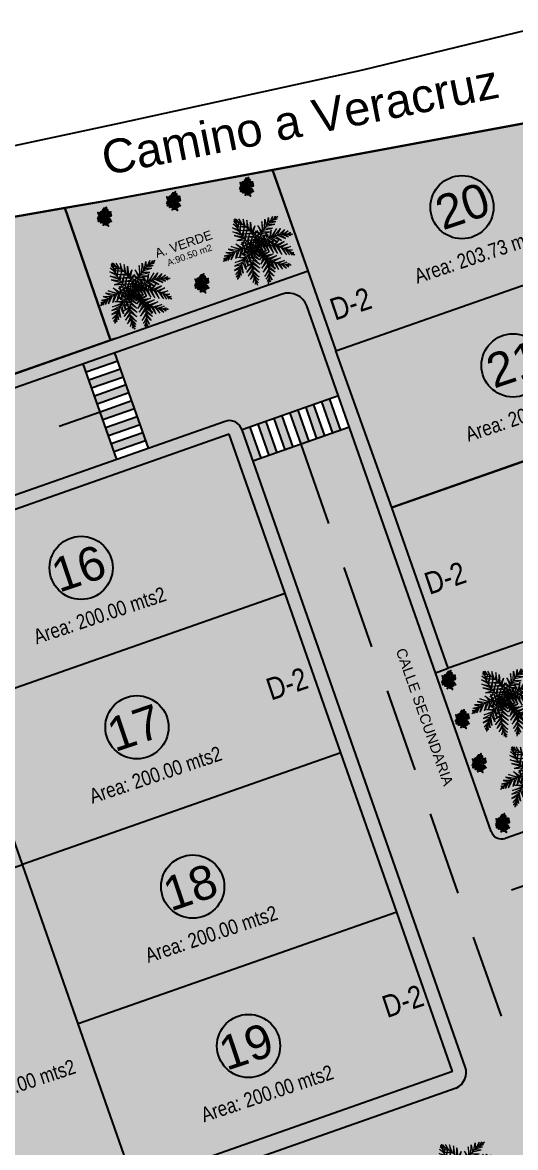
# Model space of a CAD drawing. Header units: millimetres. Extents: x 605064 to 1210630, y 1310999 to 2622410.
# Drawn here: x 605243.6 to 605272.8, y 1311131 to 1311197.6 of the extents above; entities that cross this region are included whole.
import ezdxf

# ---------------------------------------------------------------- set-up
doc = ezdxf.new("R2010")
doc.units = ezdxf.units.MM
for name, color, linetype in [('acera', 8, 'Continuous'), ('CERCO', 6, 'Continuous'), ('FLORES', 7, 'Continuous'), ('MUEBLES', 1, 'Continuous'), ('PALME-1', 82, 'Continuous'), ('ROTULOS LOTES', 1, 'Continuous'), ('texto', 7, 'Continuous')]:
    doc.layers.add(name, color=color, linetype=linetype)
doc.styles.add('PUNTOS PI', font='arial.ttf', dxfattribs={"height": 2.75})
doc.styles.add('ROTULOS', font='arial.ttf', dxfattribs={"height": 3})
doc.styles.get("Standard").update_dxf_attribs({"font": 'arial.ttf'})
doc.styles.add('TSN - Arial Narrow', font='ARIALN.TTF')

# ---------------------------------------------------------------- blocks, each defined once
blk = doc.blocks.new('A$C48C97B70')
at = {"layer": 'PALME-1', "lineweight": 5}
for p, q in [((2.07, 6.54), (2.17, 6.53)), ((2.22, 6.5), (2.07, 6.54)), ((2.11, 6.38), (2.41, 6.32)), ((2.56, 6.18), (2.11, 6.38)), ((2.32, 6.6), (2.31, 6.42)), ((2.41, 6.32), (2.32, 6.6)), ((2.55, 6.55), (2.61, 6.12)), ((2.69, 6.03), (2.55, 6.55)), ((2.9, 6.41), (2.79, 5.89)), ((2.91, 5.72), (2.9, 6.41)), ((2.17, 6.15), (2.69, 6.03)), ((2.79, 5.89), (2.17, 6.15)), ((2.25, 5.88), (2.91, 5.72)), ((3.01, 5.56), (2.25, 5.88)), ((2.39, 5.47), (3.13, 5.33)), ((3.21, 5.15), (2.39, 5.47)), ((3.22, 6.2), (3.01, 5.56)), ((3.13, 5.33), (3.22, 6.2)), ((3.21, 5.15), (3.48, 5.95)), ((3.48, 5.95), (3.28, 4.98)), ((3.28, 4.98), (3.76, 5.51)), ((3.76, 5.51), (3.33, 4.82)), ((1.11, 4.31), (1.96, 3.8)), ((1.77, 3.8), (1.11, 4.31)), ((1.62, 4.43), (2.12, 3.8)), ((1.96, 3.8), (1.62, 4.43)), ((2.17, 4.4), (2.12, 3.8)), ((2.31, 3.78), (2.17, 4.4)), ((2.48, 4.31), (2.47, 3.76)), ((2.62, 3.74), (2.48, 4.31)), ((2.53, 5.1), (3.28, 4.98)), ((3.33, 4.82), (2.53, 5.1)), ((2.68, 4.77), (3.38, 4.63)), ((3.41, 4.48), (2.68, 4.77)), ((2.74, 4.18), (2.77, 3.7)), ((2.91, 3.66), (2.74, 4.18)), ((2.87, 4.39), (3.43, 4.33)), ((3.45, 4.18), (2.87, 4.39)), ((3.91, 4.98), (3.33, 4.82)), ((3.38, 4.63), (3.91, 4.98)), ((3.93, 4.65), (3.41, 4.48)), ((3.43, 4.33), (3.93, 4.65)), ((3.89, 4.36), (3.45, 4.18)), ((3.46, 4.03), (3.89, 4.36)), ((3.94, 3.75), (4.03, 4.28)), ((4.03, 4.28), (4.08, 3.81)), ((4.22, 3.86), (4.27, 4.45)), ((4.27, 4.45), (4.37, 3.91)), ((4.52, 3.96), (4.56, 4.59)), ((4.56, 4.59), (4.7, 4)), ((5.1, 4.71), (4.7, 4)), ((4.86, 4.03), (5.1, 4.71)), ((5.62, 4.68), (4.86, 4.03)), ((5.05, 4.06), (5.62, 4.68)), ((5.25, 4.08), (5.96, 4.57)), ((5.96, 4.57), (5.5, 4.08)), ((5.69, 4.07), (6.3, 4.39)), ((6.3, 4.39), (5.9, 4.05)), ((0.17, 3.31), (0.08, 3.19)), ((0.08, 3.19), (0.12, 3.28)), ((0.11, 3.44), (0.28, 3.37)), ((0.4, 3.43), (0.11, 3.44)), ((0.24, 3.64), (0.66, 3.55)), ((0.77, 3.6), (0.24, 3.64)), ((0.59, 3.52), (0.24, 3.17)), ((0.24, 3.17), (0.4, 3.43)), ((0.49, 3.93), (0.94, 3.65)), ((1.14, 3.71), (0.49, 3.93)), ((0.94, 3.65), (0.49, 3.15)), ((0.49, 3.15), (0.77, 3.6)), ((1.32, 3.74), (0.77, 3.13)), ((0.77, 3.13), (1.14, 3.71)), ((0.79, 4.16), (1.32, 3.74)), ((1.57, 3.78), (0.79, 4.16)), ((1.77, 3.8), (1.2, 3.13)), ((1.2, 3.13), (1.57, 3.78)), ((1.59, 3.14), (1.96, 3.8)), ((2.12, 3.8), (1.59, 3.14)), ((1.96, 3.17), (2.31, 3.78)), ((2.47, 3.76), (1.96, 3.17)), ((2.37, 3.23), (2.62, 3.74)), ((2.77, 3.7), (2.37, 3.23)), ((2.66, 3.27), (2.91, 3.66)), ((3.03, 3.63), (2.66, 3.27)), ((3.25, 3.26), (2.73, 3.21)), ((2.73, 3.21), (3.13, 3.13)), ((2.96, 4.03), (3.03, 3.63)), ((3.19, 3.57), (2.96, 4.03)), ((2.98, 3.34), (3.19, 3.57)), ((3.3, 3.52), (2.98, 3.34)), ((3.01, 4.14), (3.46, 4.03)), ((3.47, 3.91), (3.01, 4.14)), ((3.13, 3.13), (3.33, 2.66)), ((3.18, 3.86), (3.47, 3.74)), ((3.46, 3.62), (3.18, 3.86)), ((3.39, 2.98), (3.25, 3.26)), ((3.33, 3.35), (3.39, 2.98)), ((3.53, 3.19), (3.34, 2.71)), ((3.83, 4.11), (3.47, 3.91)), ((3.47, 3.74), (3.83, 4.11)), ((3.49, 3.3), (3.84, 3.19)), ((3.84, 3.19), (3.53, 3.19)), ((3.58, 3.55), (3.93, 3.41)), ((3.69, 3.61), (3.84, 4.1)), ((3.93, 3.41), (3.69, 3.61)), ((3.84, 4.1), (3.84, 3.69)), ((3.84, 3.69), (4.25, 3.4)), ((4.25, 3.4), (3.94, 3.75)), ((4.08, 3.81), (4.54, 3.4)), ((4.54, 3.4), (4.22, 3.86)), ((4.37, 3.91), (4.96, 3.41)), ((4.96, 3.41), (4.52, 3.96)), ((4.7, 4), (5.33, 3.44)), ((5.33, 3.44), (4.86, 4.03)), ((5.05, 4.06), (5.72, 3.49)), ((5.72, 3.49), (5.25, 4.08)), ((5.5, 4.08), (6.15, 3.56)), ((6.15, 3.56), (5.69, 4.07)), ((5.9, 4.05), (6.42, 3.62)), ((6.07, 4.02), (6.59, 4.15)), ((6.42, 3.62), (6.07, 4.02)), ((6.59, 4.15), (6.19, 3.99)), ((6.26, 3.98), (6.66, 3.68)), ((6.46, 3.92), (6.75, 3.97)), ((6.66, 3.68), (6.46, 3.92)), ((6.75, 3.97), (6.59, 3.87)), ((6.71, 3.83), (6.81, 3.73)), ((6.81, 3.73), (6.76, 3.81)), ((1.79, 1.6), (2.58, 2.2)), ((1.87, 2.11), (2.65, 2.35)), ((2.58, 2.2), (1.87, 2.11)), ((2.1, 2.61), (2.65, 2.35)), ((2.73, 2.52), (2.1, 2.61)), ((2.31, 2.87), (2.8, 2.66)), ((2.89, 2.79), (2.31, 2.87)), ((2.52, 3.07), (2.97, 2.92)), ((3.06, 3.03), (2.52, 3.07)), ((3.06, 1.62), (2.58, 2.2)), ((2.65, 2.35), (3.06, 1.62)), ((3.17, 1.97), (2.73, 2.52)), ((2.8, 2.66), (3.17, 1.97)), ((3.27, 2.37), (2.89, 2.79)), ((2.97, 2.92), (3.27, 2.37)), ((3.33, 2.66), (3.06, 3.03)), ((3.34, 2.71), (3.6, 3.03)), ((3.65, 2.92), (3.37, 2.45)), ((3.37, 2.45), (3.71, 2.79)), ((3.79, 2.65), (3.45, 2.17)), ((3.45, 2.17), (3.87, 2.52)), ((3.95, 2.39), (3.59, 1.88)), ((3.59, 1.88), (4.07, 2.24)), ((3.6, 3.03), (4.11, 2.99)), ((4.11, 2.99), (3.65, 2.92)), ((3.71, 2.79), (4.33, 2.81)), ((4.33, 2.81), (3.79, 2.65)), ((3.87, 2.52), (4.65, 2.53)), ((3.93, 1.44), (4.07, 2.24)), ((4.17, 2.11), (3.93, 1.44)), ((4.65, 2.53), (3.95, 2.39)), ((4.07, 2.24), (4.91, 2.27)), ((4.91, 2.27), (4.17, 2.11)), ((4.35, 1.14), (4.17, 2.11)), ((2.52, 2.02), (1.79, 1.6)), ((2.46, 1.83), (1.82, 1.24)), ((1.82, 1.24), (2.4, 1.58)), ((2.37, 1.4), (1.92, 0.87)), ((1.92, 0.87), (2.35, 1.19)), ((2.35, 1.19), (2.65, 0.59)), ((2.76, 0.85), (2.37, 1.4)), ((2.4, 1.58), (2.76, 0.85)), ((2.93, 1.24), (2.46, 1.83)), ((2.52, 2.02), (2.93, 1.24)), ((4.3, 1.97), (5.18, 1.98)), ((4.3, 1.97), (4.35, 1.14)), ((5.18, 1.98), (4.44, 1.83)), ((4.44, 1.83), (4.68, 1)), ((4.68, 1), (4.64, 1.67)), ((4.64, 1.67), (5.46, 1.66)), ((5.46, 1.66), (4.79, 1.56)), ((4.79, 1.56), (5.05, 0.92)), ((5.05, 0.92), (4.96, 1.44)), ((4.96, 1.44), (5.64, 1.44)), ((5.64, 1.44), (5.11, 1.36)), ((5.11, 1.36), (5.43, 0.92)), ((5.43, 0.92), (5.22, 1.3)), ((5.29, 1.27), (5.78, 1.24)), ((5.78, 1.24), (5.48, 1.18)), ((5.48, 1.18), (5.67, 0.96)), ((5.67, 0.96), (5.61, 1.14)), ((5.72, 1.1), (5.87, 1.11)), ((5.87, 1.11), (5.78, 1.08)), ((2.34, 1.02), (2.1, 0.54)), ((2.1, 0.54), (2.34, 0.89)), ((2.35, 0.61), (2.24, 0.34)), ((2.24, 0.34), (2.37, 0.48)), ((2.65, 0.59), (2.34, 1.02)), ((2.34, 0.82), (2.54, 0.37)), ((2.54, 0.37), (2.35, 0.61)), ((2.38, 0.36), (2.46, 0.23)), ((2.46, 0.23), (2.39, 0.3))]:
    blk.add_line(p, q, dxfattribs=at)
for points in [[(2.17, 5.81), (1.9, 6.28), (2.16, 5.94)], [(2.15, 6.22), (2.03, 6.48), (2.16, 6.36)], [(2.16, 6.01), (2.32, 6.47), (2.15, 6.22)], [(2.17, 6.48), (2.24, 6.61), (2.18, 6.54)], [(2.19, 5.64), (2.45, 6.26), (2.17, 5.81)], [(2.35, 5.01), (1.67, 5.56), (2.27, 5.26)], [(2.23, 5.44), (1.75, 5.93), (2.19, 5.64)], [(2.27, 5.26), (2.58, 6.01), (2.23, 5.44)], [(2.42, 4.82), (2.77, 5.63), (2.35, 5.01)], [(2.57, 4.5), (2.93, 5.26), (2.49, 4.65)], [(4.26, 4.75), (4.05, 5.44), (4.14, 4.63)], [(4.39, 4.88), (4.5, 5.72), (4.26, 4.75)], [(4.54, 5.01), (4.83, 5.83), (4.75, 5.17)], [(4.75, 5.17), (5.57, 5.12), (4.91, 5.27)], [(4.91, 5.27), (5.21, 5.88), (5.09, 5.37)], [(5.09, 5.37), (5.76, 5.34), (5.24, 5.45)], [(5.24, 5.45), (5.59, 5.86), (5.36, 5.5)], [(5.42, 5.53), (5.92, 5.52), (5.62, 5.6)], [(5.62, 5.6), (5.82, 5.8), (5.75, 5.64)], [(5.87, 5.67), (6.02, 5.65), (5.93, 5.68)], [(2.42, 4.82), (1.67, 5.2), (2.49, 4.65)], [(2.49, 4.65), (1.78, 4.69), (2.57, 4.5)], [(2.67, 4.34), (2.05, 4.21), (2.57, 4.5)], [(2.84, 4.08), (2.27, 3.96), (2.75, 4.21)], [(2.75, 4.21), (3.06, 4.92), (2.67, 4.34)], [(2.94, 3.96), (3.19, 4.53), (2.84, 4.08)], [(3.11, 3.76), (3.27, 4.25), (3.03, 3.85)], [(3.55, 3.72), (3.39, 4.21), (3.62, 3.88)], [(3.68, 3.98), (3.44, 4.47), (3.75, 4.11)], [(3.84, 4.24), (3.53, 4.74), (3.93, 4.37)], [(4.02, 4.49), (3.69, 5.03), (4.14, 4.63)], [(3.75, 4.11), (4.37, 4.05), (3.84, 4.24)], [(3.93, 4.37), (4.7, 4.31), (4.02, 4.49)], [(4.14, 4.63), (4.98, 4.55), (4.26, 4.75)], [(4.39, 4.88), (5.27, 4.82), (4.54, 5.01)], [(2.04, 2.87), (1.4, 3.17), (2.18, 2.96)], [(2.34, 3.06), (1.86, 3.47), (2.18, 2.96)], [(2.61, 3.2), (2.17, 3.58), (2.47, 3.13)], [(2.47, 3.13), (2.41, 2.35), (2.34, 3.06)], [(2.89, 3.31), (2.45, 3.63), (2.76, 3.26)], [(3.03, 3.85), (2.49, 3.78), (2.94, 3.96)], [(2.76, 3.26), (2.71, 2.64), (2.61, 3.2)], [(3.17, 3.4), (2.71, 3.64), (3.01, 3.35)], [(3.23, 3.64), (2.72, 3.65), (3.11, 3.76)], [(3.01, 3.35), (2.92, 2.85), (2.89, 3.31)], [(3.29, 3.43), (3.14, 3.09), (3.17, 3.4)], [(3.33, 3.56), (3.35, 3.93), (3.23, 3.64)], [(3.52, 3.32), (3.36, 2.98), (3.58, 3.21)], [(3.5, 3.61), (3.86, 3.7), (3.55, 3.72)], [(3.58, 3.21), (4.05, 3), (3.65, 3.05)], [(3.61, 3.46), (3.83, 3.16), (3.73, 3.46)], [(3.62, 3.88), (4.13, 3.88), (3.68, 3.98)], [(3.73, 3.46), (4.13, 3.79), (3.9, 3.45)], [(3.9, 3.45), (4.1, 2.98), (4.02, 3.43)], [(4.02, 3.43), (4.38, 3.84), (4.16, 3.41)], [(4.16, 3.41), (4.34, 2.82), (4.32, 3.38)], [(4.32, 3.38), (4.67, 3.85), (4.47, 3.35)], [(4.47, 3.35), (4.7, 2.6), (4.62, 3.3)], [(4.62, 3.3), (5, 3.81), (4.8, 3.24)], [(4.95, 3.18), (5.51, 3.62), (4.8, 3.24)], [(4.8, 3.24), (5.02, 2.43), (4.95, 3.18)], [(5.12, 3.1), (5.93, 3.31), (4.95, 3.18)], [(1.43, 2.3), (0.77, 2.1), (1.3, 2.14)], [(1.74, 2.62), (0.88, 2.47), (1.55, 2.44)], [(1.89, 2.75), (1.05, 2.78), (2.04, 2.87)], [(1.3, 2.14), (1.23, 1.47), (1.2, 2)], [(1.55, 2.44), (1.46, 1.63), (1.43, 2.3)], [(1.89, 2.75), (1.81, 1.87), (1.74, 2.62)], [(2.18, 2.96), (2.13, 2.12), (2.04, 2.87)], [(3.87, 2.16), (3.25, 1.59), (3.89, 1.99)], [(3.82, 2.5), (3.26, 1.95), (3.84, 2.35)], [(3.73, 2.8), (3.28, 2.37), (3.78, 2.65)], [(3.65, 3.05), (3.31, 2.66), (3.69, 2.94)], [(3.69, 2.94), (4.21, 2.8), (3.73, 2.8)], [(3.78, 2.65), (4.36, 2.55), (3.82, 2.5)], [(3.84, 2.35), (4.47, 2.24), (3.87, 2.16)], [(3.89, 1.99), (4.54, 1.69), (3.87, 2.16)], [(5.12, 3.1), (5.38, 2.26), (5.3, 3.01)], [(5.3, 3.01), (6.17, 3.04), (5.52, 2.87)], [(5.52, 2.87), (5.78, 2.09), (5.67, 2.76)], [(5.67, 2.76), (6.35, 2.71), (5.83, 2.63)], [(5.83, 2.63), (6.04, 2), (5.96, 2.52)], [(5.96, 2.52), (6.47, 2.35), (6.05, 2.43)], [(6.1, 2.38), (6.27, 1.92), (6.24, 2.22)], [(6.24, 2.22), (6.5, 2.11), (6.32, 2.11)], [(1.2, 2), (0.74, 1.73), (1.13, 1.9)], [(0.99, 1.65), (0.75, 1.48), (0.93, 1.53)], [(0.88, 1.42), (0.88, 1.27), (0.86, 1.36)], [(1.09, 1.83), (1.02, 1.35), (0.99, 1.65)], [(3.89, 1.81), (3.26, 1.19), (3.89, 1.61)], [(3.87, 1.35), (3.3, 0.76), (3.84, 1.17)], [(3.84, 1.17), (4.1, 0.53), (3.8, 0.96)], [(3.89, 1.61), (4.32, 0.85), (3.87, 1.35)], [(3.89, 1.81), (4.45, 1.18), (3.89, 1.99)], [(6.39, 2.02), (6.43, 1.87), (6.43, 1.97)], [(3.8, 0.96), (3.33, 0.48), (3.76, 0.8)], [(3.69, 0.61), (3.37, 0.24), (3.62, 0.41)], [(3.51, 0.18), (3.39, 0.08), (3.48, 0.13)], [(3.62, 0.41), (3.64, 0.12), (3.56, 0.29)], [(3.76, 0.8), (3.84, 0.26), (3.72, 0.68)]]:
    blk.add_lwpolyline(points, dxfattribs=at)
for centre, start, end in [((5.59, 6.14), 171.0105, 231.4464), ((6.69, 2.33), 100.4762, 160.9122), ((4.04, 0.07), 99.9493, 160.3853), ((0.46, 1.76), 329.1163, 29.5523), ((3.59, 0.03), 32.0006, 92.4366)]:
    blk.add_arc(centre, 3.44, start, end, dxfattribs=at)
at = {"layer": 'PALME-1', "lineweight": 5, "extrusion": (0, 0, -1)}
for centre, major_axis, start_param, end_param in [((0.03, 3.84), (2.43, 2.43), -0.156897, 0.89791), ((5.42, 0.65), (-2.43, 2.43), 0.173647, 1.228454), ((1.95, 0.37), (-2.43, 2.43), 0.182844, 1.237651), ((5.77, 0.93), (2.43, 2.43), 3.700109, 4.754916), ((6.76, 4.37), (-2.43, 2.43), 4.173367, 5.228174)]:
    blk.add_ellipse(centre, major_axis=major_axis, ratio=1, start_param=start_param, end_param=end_param, dxfattribs=at)
blk = doc.blocks.new('FLORES-1')
at = {"color": 1, "linetype": 'Continuous'}
for p, q in [((-0.183, 0.183), (-0.196, 0.169)), ((0.056, 0.146), (0.064, 0.192)), ((0.069, 0.177), (0.069, 0.199))]:
    blk.add_line(p, q, dxfattribs=at)
at = {"color": 86, "linetype": 'Continuous'}
for p, q in [((-0.188, 0.272), (-0.183, 0.181)), ((-0.183, 0.181), (-0.159, 0.155)), ((-0.159, 0.155), (-0.182, 0.283)), ((-0.141, 0.099), (-0.027, -0.013)), ((-0.074, 0.088), (-0.105, 0.101)), ((-0.064, 0.077), (-0.101, 0.09)), ((0.056, 0.146), (-0.002, 0.01)), ((0.05, 0.385), (0.045, 0.422)), ((0.05, 0.382), (0.061, 0.281)), ((0.054, 0.385), (0.068, 0.419)), ((0.168, 0.017), (0.07, -0.012)), ((0.168, 0.017), (0.196, 0.029)), ((0.23, 0.294), (0.188, 0.231))]:
    blk.add_line(p, q, dxfattribs=at)
at = {"color": 1, "linetype": 'Continuous'}
for points in [[(0.084, 0.441), (0.152, 0.44), (0.085, 0.447), (0.124, 0.455), (0.072, 0.453), (0.087, 0.468), (0.06, 0.456), (0.064, 0.474), (0.051, 0.456), (0.05, 0.474), (0.045, 0.457), (0.036, 0.47), (0.04, 0.457), (0.023, 0.465), (0.033, 0.457), (0.015, 0.47), (0.017, 0.454), (-0.001, 0.459), (0.011, 0.451), (-0.017, 0.462), (-0.001, 0.45), (-0.035, 0.448), (-0.004, 0.442), (-0.047, 0.437), (0.006, 0.44), (-0.037, 0.419), (0.016, 0.439), (-0.004, 0.418), (0.022, 0.443), (0.016, 0.409), (0.033, 0.442), (0.036, 0.418), (0.042, 0.442), (0.05, 0.41), (0.048, 0.441), (0.076, 0.417), (0.065, 0.439), (0.107, 0.412), (0.074, 0.44), (0.127, 0.42), (0.089, 0.442)], [(-0.161, 0.17), (-0.138, 0.187), (-0.16, 0.156), (-0.125, 0.173), (-0.153, 0.149), (-0.107, 0.154), (-0.149, 0.14), (-0.102, 0.131), (-0.151, 0.128), (-0.104, 0.11), (-0.151, 0.116), (-0.105, 0.094), (-0.159, 0.11), (-0.131, 0.072), (-0.17, 0.108), (-0.151, 0.054), (-0.173, 0.105), (-0.174, 0.045), (-0.182, 0.107), (-0.196, 0.04), (-0.198, 0.11), (-0.221, 0.046), (-0.215, 0.11), (-0.243, 0.051), (-0.228, 0.109), (-0.27, 0.068), (-0.238, 0.119), (-0.29, 0.093), (-0.248, 0.129), (-0.305, 0.123), (-0.257, 0.144), (-0.311, 0.148), (-0.257, 0.153), (-0.304, 0.169), (-0.253, 0.161), (-0.287, 0.186), (-0.248, 0.17), (-0.262, 0.201), (-0.24, 0.176), (-0.237, 0.213), (-0.23, 0.179), (-0.217, 0.217), (-0.218, 0.176), (-0.199, 0.215), (-0.205, 0.178), (-0.188, 0.215), (-0.195, 0.173)], [(-0.157, 0.318), (-0.107, 0.327), (-0.161, 0.329), (-0.128, 0.346), (-0.163, 0.335), (-0.148, 0.355), (-0.167, 0.338), (-0.169, 0.36), (-0.176, 0.339), (-0.18, 0.36), (-0.181, 0.338), (-0.191, 0.359), (-0.192, 0.336), (-0.209, 0.354), (-0.2, 0.336), (-0.227, 0.342), (-0.209, 0.328), (-0.239, 0.333), (-0.212, 0.32), (-0.244, 0.321), (-0.209, 0.317), (-0.238, 0.301), (-0.202, 0.317), (-0.228, 0.286), (-0.194, 0.311), (-0.202, 0.277), (-0.182, 0.31), (-0.176, 0.275), (-0.173, 0.31), (-0.152, 0.282), (-0.163, 0.32), (-0.123, 0.296), (-0.161, 0.315)], [(-0.177, 0.172), (-0.183, 0.168), (-0.179, 0.175)], [(-0.169, 0.164), (-0.172, 0.161), (-0.169, 0.165)], [(-0.166, 0.196), (-0.161, 0.206), (-0.167, 0.2)], [(-0.161, 0.176), (-0.147, 0.195), (-0.163, 0.183)], [(0.079, 0.181), (0.071, 0.145), (0.07, 0.173)], [(0.081, 0.193), (0.082, 0.199), (0.083, 0.195)], [(0.099, 0.195), (0.086, 0.154), (0.085, 0.185)], [(0.149, 0.231), (0.179, 0.239), (0.147, 0.224), (0.194, 0.21), (0.144, 0.217), (0.19, 0.193), (0.15, 0.195), (0.17, 0.167), (0.12, 0.192), (0.135, 0.159), (0.112, 0.2), (0.11, 0.152), (0.101, 0.196)], [(0.225, 0.069), (0.258, 0.082), (0.237, 0.065), (0.264, 0.069), (0.237, 0.056), (0.266, 0.058), (0.237, 0.05), (0.272, 0.045), (0.243, 0.04), (0.273, 0.027), (0.245, 0.035), (0.257, 0.006), (0.236, 0.028), (0.245, -0.007), (0.232, 0.025), (0.222, -0.015), (0.224, 0.023), (0.2, -0.002), (0.211, 0.024), (0.176, 0.009), (0.206, 0.034), (0.159, 0.034), (0.197, 0.043), (0.157, 0.052), (0.192, 0.054), (0.163, 0.077), (0.196, 0.063), (0.188, 0.095), (0.202, 0.068), (0.213, 0.106), (0.218, 0.075), (0.244, 0.104), (0.229, 0.067)], [(0.271, 0.347), (0.243, 0.307), (0.28, 0.334), (0.258, 0.297), (0.289, 0.324), (0.268, 0.282), (0.294, 0.316), (0.29, 0.273), (0.305, 0.315), (0.317, 0.258), (0.315, 0.304), (0.35, 0.265), (0.327, 0.307), (0.374, 0.287), (0.344, 0.313), (0.369, 0.309), (0.332, 0.326), (0.352, 0.33), (0.324, 0.336), (0.331, 0.347), (0.316, 0.346), (0.319, 0.362), (0.304, 0.362), (0.306, 0.384), (0.293, 0.373), (0.294, 0.392), (0.278, 0.386), (0.273, 0.409), (0.265, 0.386), (0.251, 0.419), (0.262, 0.377), (0.224, 0.401), (0.259, 0.375), (0.21, 0.378), (0.259, 0.367), (0.215, 0.357), (0.268, 0.358), (0.22, 0.342), (0.271, 0.351), (0.226, 0.329), (0.266, 0.341)]]:
    blk.add_lwpolyline(points, dxfattribs=at)
at = {"color": 86, "linetype": 'Continuous'}
for points in [[(0.102, 0.471), (0.12, 0.499), (0.122, 0.485), (0.114, 0.464)], [(-0.3, 0.135), (-0.385, 0.181), (-0.363, 0.19), (-0.305, 0.159)], [(-0.223, 0.04), (-0.262, -0.01), (-0.273, -0.009), (-0.233, 0.049)], [(-0.219, 0.287), (-0.27, 0.256), (-0.269, 0.243), (-0.208, 0.289)], [(-0.217, 0.356), (-0.235, 0.368), (-0.251, 0.364), (-0.223, 0.355)], [(-0.17, 0.299), (-0.144, 0.266), (-0.019, -0.02)], [(-0.078, 0.029), (-0.159, 0.014), (-0.167, 0.003), (-0.073, 0.029)], [(-0.136, 0.247), (-0.09, 0.317), (-0.09, 0.296), (-0.132, 0.248)], [(-0.104, 0.181), (-0.069, 0.258), (-0.065, 0.242), (-0.102, 0.175)], [(-0.071, 0.106), (-0.022, 0.181), (-0.019, 0.155), (-0.068, 0.101)], [(0.004, -0.008), (-0.032, 0.064), (-0.046, 0.045), (0.001, -0.001)], [(0.062, 0.261), (-0.009, 0.344), (-0.042, 0.357), (0.067, 0.244)], [(0.041, 0.367), (-0.039, 0.398), (-0.032, 0.385), (0.038, 0.363)], [(0.024, 0.093), (-0.016, 0.254), (-0.03, 0.244), (0.026, 0.082)], [(-0.003, 0.006), (0.12, -0.041), (0.116, -0.073), (0.006, -0.002)], [(0, 0.014), (0.133, 0.064), (0.132, 0.042), (0.004, 0.013)], [(0.044, 0.117), (0.149, 0.129), (0.134, 0.111), (0.045, 0.114)], [(0.078, 0.41), (0.053, 0.382)], [(0.06, 0.318), (0.146, 0.399), (0.146, 0.372), (0.056, 0.312)], [(0.062, 0.168), (0.163, 0.241), (0.154, 0.275), (0.06, 0.167)], [(0.129, 0.002), (0.184, -0.022), (0.193, -0.017), (0.134, 0.002)], [(0.194, 0.245), (0.178, 0.395), (0.192, 0.388), (0.198, 0.257), (0.217, 0.334), (0.218, 0.299), (0.203, 0.259)], [(0.179, 0.183), (0.282, 0.17), (0.286, 0.151), (0.178, 0.18)], [(0.196, 0.245), (0.339, 0.231), (0.342, 0.253), (0.198, 0.247)], [(0.262, 0.015), (0.304, -0.01), (0.288, -0.016), (0.26, 0.004)], [(0.264, 0.078), (0.276, 0.111), (0.287, 0.094), (0.268, 0.079)], [(0.333, 0.356), (0.368, 0.404), (0.371, 0.393), (0.338, 0.35)], [(-0.019, -0.02), (-0.132, -0.038), (-0.144, -0.059), (-0.021, -0.02)], [(0.01, -0.004), (-0.054, -0.123), (-0.011, -0.107), (0.004, -0.008)], [(0.006, -0.002), (0.047, -0.107), (0.08, -0.101), (0.01, -0.004)]]:
    blk.add_lwpolyline(points, dxfattribs=at)
at = {"color": 50, "linetype": 'Continuous'}
blk.add_lwpolyline([(-0.175, 0.155), (-0.175, 0.155), (-0.179, 0.155), (-0.183, 0.156), (-0.186, 0.157), (-0.188, 0.159), (-0.19, 0.16), (-0.192, 0.161), (-0.195, 0.162), (-0.205, 0.167), (-0.215, 0.171), (-0.232, 0.17), (-0.243, 0.162), (-0.249, 0.153), (-0.246, 0.139), (-0.236, 0.123), (-0.222, 0.119), (-0.202, 0.116), (-0.186, 0.113), (-0.165, 0.111), (-0.156, 0.13), (-0.161, 0.146)], close=True, dxfattribs=at)
for points in [[(-0.161, 0.317), (-0.16, 0.319), (-0.16, 0.324), (-0.162, 0.328), (-0.169, 0.335), (-0.171, 0.336), (-0.182, 0.337), (-0.192, 0.335), (-0.203, 0.327), (-0.207, 0.32), (-0.204, 0.314), (-0.198, 0.311), (-0.188, 0.312), (-0.178, 0.313), (-0.167, 0.315), (-0.159, 0.317)], [(0.043, 0.454), (0.04, 0.455), (0.029, 0.455), (0.02, 0.453), (0.007, 0.451), (-0.004, 0.448), (-0.008, 0.445), (-0.004, 0.442), (0.015, 0.441), (0.033, 0.442), (0.055, 0.441), (0.069, 0.441), (0.084, 0.443), (0.081, 0.452), (0.067, 0.455), (0.053, 0.455), (0.039, 0.453)], [(0.117, 0.232), (0.11, 0.234), (0.1, 0.236), (0.088, 0.236), (0.074, 0.234), (0.063, 0.228), (0.054, 0.219), (0.051, 0.211), (0.054, 0.204), (0.063, 0.201), (0.08, 0.2), (0.086, 0.199)], [(0.104, 0.197), (0.108, 0.196), (0.124, 0.195), (0.137, 0.199), (0.144, 0.211), (0.139, 0.22), (0.136, 0.222)], [(0.231, 0.049), (0.23, 0.053), (0.227, 0.057), (0.219, 0.062), (0.207, 0.062), (0.2, 0.056), (0.204, 0.049), (0.207, 0.041), (0.214, 0.031), (0.224, 0.03), (0.232, 0.031), (0.237, 0.039), (0.234, 0.048), (0.23, 0.052)], [(0.278, 0.38), (0.271, 0.381), (0.263, 0.378), (0.262, 0.372), (0.268, 0.362), (0.275, 0.351), (0.288, 0.337), (0.301, 0.321), (0.317, 0.307), (0.326, 0.313), (0.322, 0.329), (0.315, 0.34), (0.307, 0.35), (0.294, 0.366), (0.28, 0.377)]]:
    blk.add_lwpolyline(points, dxfattribs=at)
blk = doc.blocks.new('arbusto5')
at = {"layer": 'FLORES'}
blk.add_blockref('FLORES-1', (0.144, 0.059), dxfattribs=at)

msp = doc.modelspace()

# ---------------------------------------------------------------- hatches: boundary and pattern name
at = {"true_color": 0xafd9aa}
h = msp.add_hatch(color=9, dxfattribs=at)
h.dxf.hatch_style = 1
h.paths.add_polyline_path([(605281.765, 1311185.019), (605279.664, 1311192.27, -0.44354), (605278.993, 1311192.684), (605258.443, 1311188.882), (605260.542, 1311182.892), (605262.196, 1311178.172)])
at = {"true_color": 0xf8f6af}
h = msp.add_hatch(color=51, dxfattribs=at)
h.dxf.hatch_style = 1
h.paths.add_polyline_path([(605258.443, 1311188.882), (605248.79, 1311187.096), (605246.13, 1311186.631), (605248.838, 1311178.795), (605260.542, 1311182.892)])
h.paths.add_polyline_path([(605252.261, 1311182.946), (605255.074, 1311183.963), (605254.8, 1311184.721), (605251.987, 1311183.704)], flags=24)
h.paths.add_polyline_path([(605251.568, 1311183.343), (605255.167, 1311184.578), (605254.804, 1311185.634), (605251.205, 1311184.399)], flags=24)
at = {"true_color": 0xafd9aa}
h = msp.add_hatch(color=9, dxfattribs=at)
h.dxf.hatch_style = 1
h.paths.add_polyline_path([(605246.13, 1311186.631), (605226.06, 1311183.118), (605229.858, 1311172.152), (605248.838, 1311178.795)])
h = msp.add_hatch(color=9, dxfattribs=at)
h.dxf.hatch_style = 1
h.paths.add_polyline_path([(605281.765, 1311185.019), (605262.196, 1311178.172), (605265.506, 1311168.894), (605284.508, 1311175.554)])
at = {"true_color": 0x636466}
h = msp.add_hatch(color=251, dxfattribs=at)
h.dxf.hatch_style = 1
h.paths.add_polyline_path([(605258.958, 1311181.504, -0.410936), (605260.474, 1311180.827), (605268.09, 1311159.098), (605268.846, 1311159.363), (605265.506, 1311168.894), (605262.196, 1311178.172), (605260.542, 1311182.892), (605248.838, 1311178.795), (605229.858, 1311172.152), (605229.858, 1311172.152), (605215.146, 1311167.002), (605202.434, 1311162.552), (605200.018, 1311169.445), (605199.266, 1311169.172), (605201.705, 1311162.213, 0.351788), (605202.697, 1311161.786)])
at = {"true_color": 0xebebeb}
h = msp.add_hatch(color=7, dxfattribs=at)
h.dxf.hatch_style = 1
h.paths.add_polyline_path([(605260.474, 1311180.827, 0.397575), (605259.009, 1311181.522), (605249.099, 1311178.049), (605251.082, 1311172.392), (605255.622, 1311173.983, -0.433734), (605256.627, 1311173.487), (605262.345, 1311175.491)])
at = {"true_color": 0x636466}
h = msp.add_hatch(color=251, dxfattribs=at)
h.dxf.hatch_style = 1
h.paths.add_polyline_path([(605249.265, 1311177.577), (605249.099, 1311178.049), (605247.219, 1311177.39), (605247.385, 1311176.918)])
at = {"true_color": 0xebebeb}
h = msp.add_hatch(color=7, dxfattribs=at)
h.dxf.hatch_style = 1
h.paths.add_polyline_path([(605249.202, 1311171.733), (605247.219, 1311177.39), (605208.31, 1311163.753), (605210.291, 1311158.1)])
h.paths.add_polyline_path([(605225.274, 1311167.367), (605233.647, 1311170.338), (605233.329, 1311171.235), (605224.956, 1311168.263)], flags=24)
at = {"true_color": 0x636466}
h = msp.add_hatch(color=251, dxfattribs=at)
h.dxf.hatch_style = 1
h.paths.add_polyline_path([(605249.43, 1311177.105), (605247.55, 1311176.446), (605247.715, 1311175.974), (605249.596, 1311176.633)])
h = msp.add_hatch(color=251, dxfattribs=at)
h.dxf.hatch_style = 1
h.paths.add_polyline_path([(605249.761, 1311176.161), (605247.881, 1311175.502), (605248.046, 1311175.031), (605249.926, 1311175.69)])
h = msp.add_hatch(color=251, dxfattribs=at)
h.dxf.hatch_style = 1
h.paths.add_polyline_path([(605250.092, 1311175.218), (605248.212, 1311174.559), (605248.375, 1311174.091), (605250.255, 1311174.75)])
h = msp.add_hatch(color=251, dxfattribs=at)
h.dxf.hatch_style = 1
h.paths.add_polyline_path([(605257.277, 1311171.636), (605257.749, 1311171.802), (605257.099, 1311173.652), (605256.627, 1311173.487)])
h.paths.add_polyline_path([(605258.043, 1311173.983), (605257.571, 1311173.818), (605258.22, 1311171.967), (605258.692, 1311172.132)])
h.paths.add_polyline_path([(605259.164, 1311172.298), (605259.636, 1311172.463), (605258.986, 1311174.314), (605258.515, 1311174.149)])
h.paths.add_polyline_path([(605260.108, 1311172.629), (605260.579, 1311172.794), (605259.93, 1311174.645), (605259.458, 1311174.479)])
h.paths.add_polyline_path([(605260.874, 1311174.975), (605260.402, 1311174.81), (605261.051, 1311172.959), (605261.523, 1311173.125)])
h.paths.add_polyline_path([(605261.817, 1311175.306), (605261.346, 1311175.141), (605261.995, 1311173.29), (605262.467, 1311173.455)])
at = {"true_color": 0xafd9aa}
h = msp.add_hatch(color=9, dxfattribs=at)
h.dxf.hatch_style = 1
h.paths.add_polyline_path([(605286.319, 1311169.303), (605284.508, 1311175.554), (605265.506, 1311168.894), (605268.846, 1311159.363), (605287.356, 1311165.848), (605286.62, 1311168.283, -0.502991), (605285.935, 1311168.792, -0.333822)])
at = {"true_color": 0x636466}
h = msp.add_hatch(color=251, dxfattribs=at)
h.dxf.hatch_style = 1
h.paths.add_polyline_path([(605227.564, 1311163.305), (605237.001, 1311166.612), (605255.876, 1311173.227), (605256.626, 1311173.49, 0.432464), (605255.622, 1311173.983), (605208.411, 1311157.441, 0.381285), (605207.934, 1311156.427), (605208.69, 1311156.69)])
h = msp.add_hatch(color=251, dxfattribs=at)
h.dxf.hatch_style = 1
h.paths.add_polyline_path([(605250.586, 1311173.807), (605250.421, 1311174.278), (605248.541, 1311173.62), (605248.706, 1311173.148)])
at = {"true_color": 0xafd9aa}
h = msp.add_hatch(color=9, dxfattribs=at)
h.dxf.hatch_style = 1
h.paths.add_polyline_path([(605259.183, 1311163.79), (605255.876, 1311173.227), (605237.001, 1311166.612), (605240.309, 1311157.175)])
at = {"true_color": 0x636466}
h = msp.add_hatch(color=251, dxfattribs=at)
h.dxf.hatch_style = 1
h.paths.add_polyline_path([(605250.752, 1311173.335), (605248.872, 1311172.676), (605249.037, 1311172.204), (605250.917, 1311172.863)])
h = msp.add_hatch(color=251, dxfattribs=at)
h.dxf.hatch_style = 1
h.paths.add_polyline_path([(605256.626, 1311173.49), (605255.876, 1311173.227), (605259.183, 1311163.79), (605269.106, 1311135.478), (605269.861, 1311135.772)])
at = {"true_color": 0xebebeb}
h = msp.add_hatch(color=7, dxfattribs=at)
h.dxf.hatch_style = 1
h.paths.add_polyline_path([(605257.277, 1311171.636), (605269.861, 1311135.772), (605275.806, 1311137.108, -0.350964), (605276.258, 1311137.972), (605281.196, 1311139.715), (605277.218, 1311151.054), (605272.258, 1311149.301, -0.41593), (605271.388, 1311149.7), (605268.09, 1311159.098), (605262.993, 1311173.64)])
h.paths.add_polyline_path([(605265.521, 1311160.513), (605268.486, 1311152.137), (605269.382, 1311152.454), (605266.417, 1311160.83)], flags=24)
h.paths.add_polyline_path([(605274.966, 1311142.319), (605278.443, 1311143.545), (605278.106, 1311144.503), (605274.629, 1311143.277)], flags=24)
h.paths.add_polyline_path([(605275.291, 1311141.747), (605278.691, 1311142.962), (605278.364, 1311143.878), (605274.963, 1311142.663)], flags=24)
at = {"true_color": 0xafd9aa}
h = msp.add_hatch(color=9, dxfattribs=at)
h.dxf.hatch_style = 1
h.paths.add_polyline_path([(605240.309, 1311157.175), (605237.001, 1311166.612), (605227.564, 1311163.305), (605230.872, 1311153.867), (605234.179, 1311144.43), (605243.616, 1311147.738)])
at = {"true_color": 0xf8f6af}
h = msp.add_hatch(color=51, dxfattribs=at)
h.dxf.hatch_style = 1
h.paths.add_polyline_path([(605287.356, 1311165.848), (605268.846, 1311159.363), (605268.09, 1311159.098), (605271.388, 1311149.7, 0.41593), (605272.258, 1311149.301), (605277.218, 1311151.054), (605281.196, 1311139.715), (605276.258, 1311137.972, 0.350964), (605275.806, 1311137.108), (605277.537, 1311132.176, 0.362883), (605278.421, 1311131.782), (605286.45, 1311134.564, -0.318731), (605286.855, 1311134.36), (605290.78, 1311123.174), (605299.358, 1311126.177), (605298.66, 1311128.427)])
h.paths.add_polyline_path([(605284.386, 1311146.624), (605287.776, 1311147.819), (605287.405, 1311148.872), (605284.015, 1311147.677)], flags=24)
h.paths.add_polyline_path([(605284.37, 1311145.854), (605288.491, 1311147.327), (605288.13, 1311148.335), (605284.01, 1311146.862)], flags=24)
at = {"true_color": 0xafd9aa}
h = msp.add_hatch(color=9, dxfattribs=at)
h.dxf.hatch_style = 1
h.paths.add_polyline_path([(605259.183, 1311163.79), (605240.309, 1311157.175), (605243.616, 1311147.738), (605262.491, 1311154.353)])
h = msp.add_hatch(color=9, dxfattribs=at)
h.dxf.hatch_style = 1
h.paths.add_polyline_path([(605262.491, 1311154.353), (605243.616, 1311147.738), (605246.924, 1311138.3), (605265.798, 1311144.915)])
h = msp.add_hatch(color=9, dxfattribs=at)
h.dxf.hatch_style = 1
h.paths.add_polyline_path([(605243.616, 1311147.738), (605234.179, 1311144.43), (605237.487, 1311134.993), (605240.794, 1311125.556), (605250.231, 1311128.863), (605246.924, 1311138.3)])
h = msp.add_hatch(color=9, dxfattribs=at)
h.dxf.hatch_style = 1
h.paths.add_polyline_path([(605265.798, 1311144.915), (605246.924, 1311138.3), (605250.231, 1311128.863), (605269.106, 1311135.478)])
at = {"true_color": 0xebebeb}
h = msp.add_hatch(color=7, dxfattribs=at)
h.dxf.hatch_style = 1
h.paths.add_polyline_path([(605288.107, 1311130.79), (605286.855, 1311134.36, 0.318731), (605286.45, 1311134.564), (605278.421, 1311131.782, -0.362883), (605277.537, 1311132.176), (605275.806, 1311137.108), (605269.861, 1311135.772, -0.378986), (605269.32, 1311134.493), (605238.489, 1311123.683), (605241.702, 1311114.519)])
h.paths.add_polyline_path([(605253.011, 1311123.098), (605242.21, 1311119.311, -1), (605241.879, 1311120.254), (605252.68, 1311124.042, -1)], flags=16)
h.paths.add_polyline_path([(605259.739, 1311125.457), (605270.541, 1311129.242, 1), (605270.21, 1311130.186), (605259.408, 1311126.4, 1)], flags=16)
at = {"true_color": 0x636466}
h = msp.add_hatch(color=251, dxfattribs=at)
h.dxf.hatch_style = 1
h.paths.add_polyline_path([(605269.32, 1311134.493, 0.378986), (605269.861, 1311135.772), (605269.106, 1311135.478), (605250.231, 1311128.863), (605240.794, 1311125.556), (605221.92, 1311118.941), (605221.165, 1311118.676), (605221.17, 1311118.661, 0.406774), (605222.519, 1311118.084)])

# ---------------------------------------------------------------- linework, layer by layer
at = {"color": 2}
for p, q in [((605279.516, 1311192.781), (605258.443, 1311188.882)), ((605249.121, 1311178.894), (605202.434, 1311162.552)), ((605249.121, 1311178.894), (605249.121, 1311178.894))]:
    msp.add_line(p, q, dxfattribs=at)
for p, q in [((605259.009, 1311181.522), (605202.697, 1311161.786)), ((605268.09, 1311159.098), (605260.476, 1311180.824)), ((605251.081, 1311172.395), (605249.099, 1311178.048)), ((605249.201, 1311171.737), (605247.219, 1311177.39)), ((605247.385, 1311176.918), (605249.265, 1311177.577)), ((605247.55, 1311176.446), (605249.43, 1311177.105)), ((605247.715, 1311175.974), (605249.596, 1311176.633)), ((605247.881, 1311175.502), (605249.761, 1311176.161)), ((605248.046, 1311175.031), (605249.926, 1311175.69)), ((605248.212, 1311174.559), (605250.092, 1311175.218)), ((605262.345, 1311175.491), (605256.627, 1311173.487)), ((605261.346, 1311175.141), (605261.995, 1311173.29)), ((605261.817, 1311175.306), (605262.467, 1311173.455)), ((605265.506, 1311168.894), (605284.508, 1311175.554)), ((605245.783, 1311173.709), (605248.211, 1311174.56)), ((605248.375, 1311174.091), (605250.255, 1311174.75)), ((605259.458, 1311174.479), (605260.108, 1311172.629)), ((605259.93, 1311174.645), (605260.579, 1311172.794)), ((605260.402, 1311174.81), (605261.051, 1311172.959)), ((605260.874, 1311174.975), (605261.523, 1311173.125)), ((605255.622, 1311173.983), (605208.411, 1311157.441)), ((605248.541, 1311173.62), (605250.421, 1311174.278)), ((605248.706, 1311173.148), (605250.586, 1311173.807)), ((605257.571, 1311173.818), (605258.22, 1311171.967)), ((605258.043, 1311173.983), (605258.692, 1311172.132)), ((605258.515, 1311174.149), (605259.164, 1311172.298)), ((605258.986, 1311174.314), (605259.636, 1311172.463)), ((605255.876, 1311173.227), (605237.001, 1311166.612)), ((605248.872, 1311172.676), (605250.752, 1311173.335)), ((605259.183, 1311163.79), (605255.876, 1311173.227)), ((605269.861, 1311135.772), (605256.627, 1311173.487)), ((605257.099, 1311173.652), (605257.749, 1311171.802)), ((605262.993, 1311173.64), (605257.276, 1311171.636)), ((605249.037, 1311172.204), (605250.917, 1311172.863)), ((605260.108, 1311172.629), (605261.752, 1311167.937)), ((605268.846, 1311159.363), (605265.506, 1311168.894)), ((605287.356, 1311165.848), (605268.846, 1311159.363)), ((605262.665, 1311165.333), (605264.309, 1311160.642)), ((605259.183, 1311163.79), (605240.309, 1311157.175)), ((605262.491, 1311154.353), (605259.183, 1311163.79)), ((605268.09, 1311159.098), (605268.846, 1311159.363)), ((605271.388, 1311149.7), (605268.09, 1311159.098)), ((605265.222, 1311158.037), (605266.866, 1311153.346)), ((605243.616, 1311147.738), (605240.309, 1311157.175)), ((605262.491, 1311154.353), (605243.616, 1311147.738)), ((605265.798, 1311144.915), (605262.491, 1311154.353)), ((605267.779, 1311150.741), (605269.423, 1311146.05)), ((605277.218, 1311151.054), (605272.234, 1311149.293)), ((605234.179, 1311144.43), (605243.616, 1311147.738)), ((605246.924, 1311138.3), (605243.616, 1311147.738)), ((605265.798, 1311144.915), (605246.924, 1311138.3)), ((605269.106, 1311135.478), (605265.798, 1311144.915)), ((605270.336, 1311143.446), (605271.98, 1311138.755)), ((605250.231, 1311128.863), (605246.924, 1311138.3)), ((605269.106, 1311135.478), (605250.231, 1311128.863)), ((605269.32, 1311134.493), (605222.457, 1311118.062))]:
    msp.add_line(p, q)
msp.add_lwpolyline([(605218.869, 1311085), (605212.108, 1311094.578), (605196.964, 1311118.346), (605190.365, 1311128.518), (605183.171, 1311139.56), (605168.864, 1311161.615), (605165.485, 1311169.584), (605169.112, 1311171.475), (605179.052, 1311174.09), (605197.043, 1311177.415), (605219.855, 1311182.032), (605248.79, 1311187.096), (605279.516, 1311192.781), (605286.467, 1311168.792), (605298.66, 1311128.427), (605303.375, 1311113.224), (605268.715, 1311101.683), (605261.425, 1311099.323), (605245.514, 1311093.947)], close=True)
at = {"color": 4}
msp.add_lwpolyline([(605218.869, 1311085), (605212.108, 1311094.578), (605196.964, 1311118.346), (605190.365, 1311128.518), (605183.171, 1311139.56), (605168.864, 1311161.615), (605165.485, 1311169.584), (605169.112, 1311171.475), (605179.052, 1311174.09), (605197.043, 1311177.415), (605219.855, 1311182.032), (605248.79, 1311187.096), (605279.516, 1311192.781), (605286.467, 1311168.792), (605298.66, 1311128.427), (605303.375, 1311113.224), (605268.715, 1311101.683), (605261.425, 1311099.323), (605245.514, 1311093.947)], close=True, dxfattribs=at)
for points in [[(605279.516, 1311192.781), (605258.443, 1311188.882), (605262.196, 1311178.172), (605281.765, 1311185.019), (605279.516, 1311192.781)], [(605260.542, 1311182.892), (605258.443, 1311188.882), (605248.79, 1311187.096), (605246.13, 1311186.631), (605248.838, 1311178.795), (605260.542, 1311182.892)], [(605246.13, 1311186.631), (605226.06, 1311183.118), (605229.858, 1311172.152), (605248.838, 1311178.795), (605246.13, 1311186.631)], [(605262.196, 1311178.172), (605281.765, 1311185.019), (605284.508, 1311175.554), (605265.506, 1311168.894), (605262.196, 1311178.172)]]:
    msp.add_lwpolyline(points)
at = {"color": 1}
for centre in [(605269.664, 1311186.671), (605272.69, 1311177.299), (605247.092, 1311165.311), (605250.4, 1311155.874), (605253.707, 1311146.436), (605257.015, 1311136.999)]:
    msp.add_circle(centre, 1.872, dxfattribs=at)
for centre, radius, start, end in [((605259.374, 1311180.399), 1.181, 21.0503, 107.99793), ((605255.893, 1311173.264), 0.767, 16.8664, 110.65863), ((605272.021, 1311149.933), 0.675, 200.22998, 288.35539), ((605268.868, 1311135.439), 1.047, 295.51531, 18.53931)]:
    msp.add_arc(centre, radius, start, end)
at = {"layer": 'acera', "color": 18, "true_color": 0x000000}
msp.add_line((605272.602, 1311146.24), (605278.216, 1311148.21), dxfattribs=at)
at = {"layer": 'CERCO'}
msp.add_lwpolyline([(605113.083, 1311247.601), (605158.697, 1311173.281), (605168.405, 1311175.599), (605178.233, 1311177.855), (605197.651, 1311181.345), (605220.659, 1311185.937), (605222.713, 1311186.227), (605241.213, 1311189.905), (605249.356, 1311191.639), (605263.798, 1311194.808), (605279.153, 1311198.528)], dxfattribs=at)

# ---------------------------------------------------------------- block references
at = {"layer": 'MUEBLES', "linetype": 'Continuous', "xscale": -1.417112015813753, "yscale": 1.417112015653547, "zscale": 1.417112015818895, "rotation": 292.0945269993258}
for p in [(605256.685, 1311187.518), (605252.354, 1311186.66), (605248.263, 1311185.743), (605254.028, 1311181.797), (605268.663, 1311158.306), (605269.468, 1311155.995), (605270.463, 1311153.377), (605271.856, 1311149.83)]:
    msp.add_blockref('arbusto5', p, dxfattribs=at)
at = {"layer": 'PALME-1', "xscale": -0.6407901816258526, "yscale": 0.6407901816258526, "zscale": 0.6407901816258526, "rotation": 61.92829961941003}
for p in [(605260.568, 1311185.16), (605253.294, 1311182.545), (605275.311, 1311158.379), (605277.006, 1311153.899), (605272.807, 1311130.346)]:
    msp.add_blockref('A$C48C97B70', p, dxfattribs=at)

# ---------------------------------------------------------------- texts
at = {"color": 30, "true_color": 0xf26722, "insert": (605253.165, 1311184.49), "char_height": 0.5418, "width": 5.10745, "attachment_point": 5, "rotation": 18.93893}
msp.add_mtext('A. VERDE', dxfattribs=at)
at = {"color": 0, "linetype": 'Continuous', "lineweight": 25, "ltscale": 0.1, "attachment_point": 1, "rotation": 18.57546, "style": 'TSN - Arial Narrow'}
for s, insert, char_height, width in [('\\pi-2.62211,l4.37019,t4.37019;Area: 203.73 mts2', (605265.09, 1311182.413), 0.87404, 14.13316), ('D-2', (605261.713, 1311181.188), 1.3111, 21.19973), ('\\pi-2.62211,l4.37019,t4.37019;Area: 200.89 mts2', (605268.116, 1311173.042), 0.87404, 14.13316), ('D-2', (605267.313, 1311164.949), 1.3111, 21.19973), ('\\pi-2.62211,l4.37019,t4.37019;Area: 200.00 mts2', (605242.518, 1311161.053), 0.87404, 14.13316), ('D-2', (605257.935, 1311158.687), 1.3111, 21.19973), ('\\pi-2.62211,l4.37019,t4.37019;Area: 200.00 mts2', (605245.826, 1311151.616), 0.87404, 14.13316), ('\\pi-2.62211,l4.37019,t4.37019;Area: 200.00 mts2', (605249.133, 1311142.179), 0.87404, 14.13316), ('D-2', (605264.804, 1311139.89), 1.3111, 21.19973), ('\\pi-2.62211,l4.37019,t4.37019;Area: 200.00 mts2', (605237.158, 1311133.075), 0.87404, 14.13316), ('\\pi-2.62211,l4.37019,t4.37019;Area: 200.00 mts2', (605252.44, 1311132.742), 0.87404, 14.13316)]:
    msp.add_mtext(s, dxfattribs=dict(at, insert=insert, char_height=char_height, width=width))
at = {"color": 5, "insert": (605253.516, 1311183.832), "char_height": 0.3912, "attachment_point": 5, "rotation": 19.87012}
msp.add_mtext('{\\C7;A:90.50 m2}', dxfattribs=at)
at = {"layer": 'ROTULOS LOTES', "color": 18, "true_color": 0x000000, "style": 'ROTULOS'}
for s, p in [('20', (605268.528, 1311185.292)), ('21', (605271.555, 1311175.92)), ('16', (605245.779, 1311163.829)), ('17', (605249.086, 1311154.392)), ('18', (605252.394, 1311144.954)), ('19', (605255.701, 1311135.517))]:
    msp.add_text(s, height=2.0142, rotation=18.57546, dxfattribs=at).set_placement(p)
at = {"layer": 'texto', "color": 0, "style": 'PUNTOS PI'}
for s, height, rotation, p in [('Camino a Veracruz', 2, 11.1792, (605248.54, 1311188.552)), ('CALLE SECUNDARIA', 0.61305, 289.49399, (605265.733, 1311160.42))]:
    msp.add_text(s, height=height, rotation=rotation, dxfattribs=at).set_placement(p)

doc.saveas('drawing.dxf')
